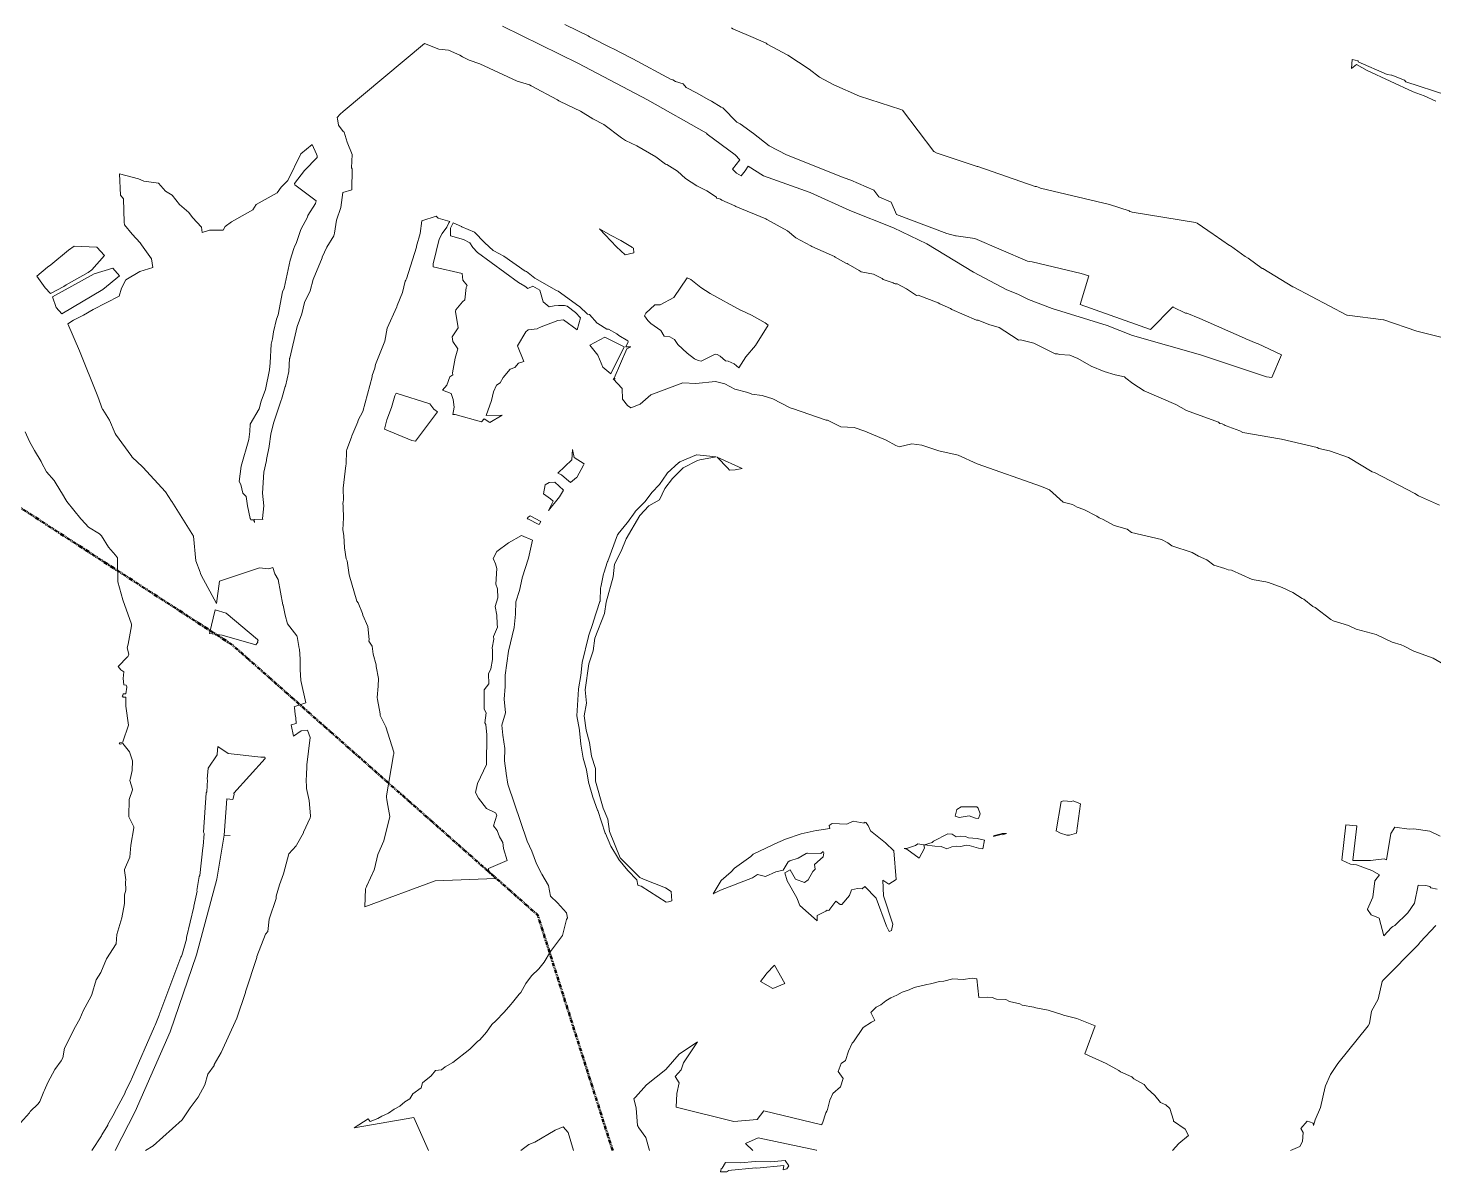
# Model space of a CAD drawing. Header units: metres. Extents: x 808189 to 809552, y 9158146 to 9159172.
# Drawn here: x 808417.1 to 808653.3, y 9158146.3 to 9158338.4 of the extents above; entities that cross this region are included whole.
import ezdxf

# ---------------------------------------------------------------- set-up
doc = ezdxf.new("R2010")
doc.units = ezdxf.units.M
doc.linetypes.add('ACAD_ISO08W100', pattern=[36, 24, -3, 6, -3])
doc.linetypes.add('PHANTOM2', pattern=[1.25, 0.625, -0.125, 0.125, -0.125, 0.125, -0.125])
doc.layers.add('AA L BOT', color=148, linetype='ACAD_ISO08W100')
doc.layers.add('C-TOPO-MAJR', color=9, linetype='Continuous')

msp = doc.modelspace()

# ---------------------------------------------------------------- linework, layer by layer
at = {"layer": 'AA L BOT', "color": 11, "linetype": 'PHANTOM2', "lineweight": 50, "flags": 128}
msp.add_lwpolyline([(808515.34, 9158149.88), (808502.74, 9158189.44), (808451.49, 9158234.75), (808244.49, 9158368.72), (808210.97, 9158473.14), (808364.74, 9158624.85), (808256.26, 9158970.16), (808266.12, 9159139.59), (808304.1, 9159172.13)], dxfattribs=at)
at = {"layer": 'C-TOPO-MAJR', "color": 9, "linetype": 'Continuous', "lineweight": 5}
for points, elevation in [([(808496.82, 9158338.7), (808509.62, 9158332.41), (808521.17, 9158326.36), (808531.12, 9158320.75), (808531.2, 9158320.57), (808535.94, 9158317.08), (808536.72, 9158316.28), (808535.45, 9158314.72), (808536.12, 9158314.04), (808536.94, 9158313.56), (808537.6, 9158314.41), (808538.1, 9158315.19), (808540.67, 9158313.6), (808548.51, 9158310.79), (808555.17, 9158307.77), (808562.5, 9158304.83), (808568.1, 9158302.13), (808575.97, 9158297.39), (808581.56, 9158294.45), (808583.44, 9158293.7), (808585.21, 9158292.79), (808589.21, 9158291.28), (808598.4, 9158288.43), (808602.68, 9158286.75), (808614.13, 9158283.54), (808625.19, 9158279.82), (808626.07, 9158279.7), (808627.7, 9158283.53), (808623.68, 9158285.41), (808623.45, 9158285.48), (808621.74, 9158286.21), (808621.5, 9158286.29), (808613.99, 9158289.61), (808611.79, 9158290.49), (808611.61, 9158290.53), (808609.54, 9158291.54), (808609.48, 9158291.55), (808605.71, 9158287.77), (808593.88, 9158291.98), (808593.88, 9158291.98), (808595.34, 9158296.77), (808594.06, 9158297.19), (808585.81, 9158299.14), (808585.06, 9158299.25), (808576.17, 9158303.07), (808573.04, 9158303.5), (808572.97, 9158303.52), (808571.47, 9158303.91), (808563.02, 9158307.1), (808562.15, 9158309.17), (808560.07, 9158310.06), (808559.24, 9158311.15), (808555.38, 9158312.85), (808554.25, 9158313.22), (808544.57, 9158317.09), (808541.64, 9158318.59), (808539.01, 9158320.67), (808536.78, 9158322.29), (808536.21, 9158322.6), (808533.85, 9158325.01), (808533.59, 9158325.13), (808531.94, 9158326.13), (808531.36, 9158326.38), (808529.53, 9158327.44), (808527.68, 9158328.42), (808527.18, 9158329), (808525.9, 9158329.43), (808525.45, 9158329.71), (808525.18, 9158329.77), (808518.73, 9158333.24), (808518.49, 9158333.32), (808515.36, 9158334.93), (808515.06, 9158335.06), (808511.42, 9158336.92), (808511.2, 9158337.08), (808509.5, 9158337.95), (808507.31, 9158338.99)], 2770), ([(808660.81, 9158284.94), (808650.45, 9158287.47), (808650.45, 9158287.48), (808644.93, 9158289.39), (808644.88, 9158289.42), (808638.74, 9158290.17), (808638.69, 9158290.19), (808629.78, 9158294.85), (808629.65, 9158294.91), (808624.61, 9158297.99), (808624.48, 9158298.04), (808622.14, 9158299.77), (808621.62, 9158300), (808619.16, 9158301.8), (808619.01, 9158301.87), (808616.38, 9158303.68), (808616.22, 9158303.75), (808613.56, 9158305.64), (808613.25, 9158305.75), (808602.61, 9158307.48), (808602.44, 9158307.55), (808602.26, 9158307.59), (808602.1, 9158307.68), (808598.82, 9158308.74), (808587.25, 9158311.52), (808587.09, 9158311.54), (808586.54, 9158311.78), (808586.35, 9158311.8), (808576.67, 9158315.13), (808576.58, 9158315.15), (808569.51, 9158317.49), (808569.45, 9158317.62), (808569.32, 9158317.67), (808564.06, 9158324.59), (808563.74, 9158324.73), (808556.83, 9158326.94), (808552.48, 9158328.85), (808550.09, 9158330.15), (808548.37, 9158331.47), (808544.78, 9158333.84), (808541.28, 9158335.71), (808541.14, 9158335.84), (808539.45, 9158336.6), (808539.35, 9158336.66), (808535.54, 9158338.28), (808535.33, 9158338.4)], 2760), ([(808654.27, 9158258.27), (808650.74, 9158259.84), (808650.14, 9158260.25), (808643.32, 9158263.77), (808642.93, 9158263.87), (808638.98, 9158266.29), (808635.78, 9158267.38), (808634, 9158267.81), (808633.7, 9158267.94), (808627.7, 9158269.38), (808627.36, 9158269.39), (808621.25, 9158270.5), (808620.72, 9158270.76), (808618.89, 9158271.43), (808618.6, 9158271.56), (808618.27, 9158271.67), (808618.07, 9158271.78), (808617.76, 9158271.9), (808617.37, 9158271.99), (808617.14, 9158272.19), (808611.74, 9158274.18), (808609.94, 9158275.15), (808604.63, 9158277.45), (808602.74, 9158278.7), (808601.59, 9158279.61), (808601.35, 9158279.84), (808599.76, 9158280.15), (808597.95, 9158280.73), (808595.72, 9158281.6), (808593.52, 9158282.89), (808592.14, 9158283.48), (808590.41, 9158283.55), (808590.06, 9158283.66), (808589.71, 9158283.7), (808586.13, 9158285.49), (808583.88, 9158286.03), (808583.55, 9158285.98), (808583.32, 9158286.16), (808580.3, 9158288.11), (808578.56, 9158288.61), (808576.77, 9158289.32), (808576.45, 9158289.33), (808572.34, 9158291.1), (808572.13, 9158291.3), (808570.33, 9158292.06), (808570.05, 9158292.22), (808566.66, 9158293.53), (808566.37, 9158293.48), (808564.7, 9158294.6), (808563.15, 9158295.46), (808562.78, 9158295.45), (808562.65, 9158295.52), (808562.48, 9158295.62), (808560.79, 9158296.19), (808560.61, 9158296.33), (808559.19, 9158297.06), (808557.08, 9158297.45), (808556.76, 9158297.67), (808554.88, 9158298.72), (808554.72, 9158298.84), (808554.54, 9158298.92), (808552.74, 9158299.91), (808552.62, 9158300), (808548.82, 9158301.68), (808548.64, 9158301.83), (808546.12, 9158303.16), (808544.69, 9158304.35), (808541.22, 9158306.23), (808541.06, 9158306.33), (808536.05, 9158308.4), (808535.86, 9158308.55), (808533.67, 9158309.51), (808533.43, 9158309.65), (808533.13, 9158309.75), (808532.81, 9158309.82), (808532.79, 9158310), (808531.15, 9158311.04), (808529.49, 9158311.91), (808527.59, 9158313.14), (808526.23, 9158314.34), (808524.44, 9158315.46), (808524.24, 9158315.56), (808522.61, 9158316.78), (808519.4, 9158318.6), (808517.47, 9158319.51), (808516.84, 9158319.93), (808513.87, 9158322.18), (808512.01, 9158323.17), (808509.91, 9158324.46), (808506.52, 9158326.03), (808506.28, 9158326.17), (808506.04, 9158326.35), (808501.63, 9158328.67), (808501.38, 9158328.83), (808499.29, 9158329.45), (808493.04, 9158332.37), (808491.24, 9158333.01), (808490.08, 9158333.56), (808489.65, 9158333.85), (808487.74, 9158334.67), (808486.1, 9158334.85), (808483.72, 9158335.81), (808470.04, 9158324.36), (808469.56, 9158323.93), (808469.07, 9158323.39), (808469.09, 9158323.13), (808469.28, 9158322.07), (808470.07, 9158321.01), (808470.2, 9158320.89), (808470.7, 9158319.25), (808471.56, 9158317.16), (808471.45, 9158314.92), (808471.58, 9158314.74), (808471.51, 9158311.23), (808469.98, 9158310.75), (808469.64, 9158308.26), (808468.94, 9158306.13), (808468.61, 9158303.96), (808468.47, 9158303.52), (808467.32, 9158301.6), (808466.53, 9158299.94), (808466.5, 9158299.8), (808465.02, 9158296.18), (808464.51, 9158294.25), (808463.57, 9158292.31), (808463.08, 9158290.39), (808462.31, 9158288.29), (808461.07, 9158282.95), (808461.05, 9158282.89), (808460.94, 9158280.73), (808460.34, 9158278.27), (808460.31, 9158278.2), (808459.7, 9158276), (808459.66, 9158275.92), (808458.42, 9158272.21), (808457.92, 9158270.24), (808457.9, 9158270.18), (808457.6, 9158268.17), (808457.6, 9158268.1), (808457.19, 9158265.94), (808457.17, 9158265.82), (808457.17, 9158265.76), (808456.71, 9158263.83), (808456.47, 9158260.31), (808456.73, 9158258.14), (808456.51, 9158256.03), (808456.51, 9158256.03), (808456.51, 9158256.02), (808456.53, 9158255.88), (808456.49, 9158255.9), (808455.09, 9158255.88), (808455.13, 9158255.36), (808454.99, 9158255.83), (808454.51, 9158255.82), (808454.46, 9158255.98), (808454.45, 9158256.05), (808453.99, 9158258.13), (808453.76, 9158259.73), (808453.21, 9158260.28), (808452.88, 9158261.75), (808452.57, 9158262.22), (808452.89, 9158264.8), (808454.2, 9158269.29), (808454.39, 9158270.62), (808454.43, 9158271.89), (808455.96, 9158274.44), (808456.27, 9158275.72), (808456.99, 9158277.71), (808457.66, 9158281), (808457.78, 9158282.15), (808457.98, 9158285.3), (808458.18, 9158286.22), (808458.34, 9158287.35), (808458.86, 9158289.48), (808459.11, 9158290.22), (808459.87, 9158294.12), (808460.12, 9158294.73), (808461.14, 9158299.41), (808461.74, 9158301.37), (808461.91, 9158301.81), (808462.13, 9158302.21), (808462.95, 9158304.56), (808464.05, 9158306.62), (808464.09, 9158306.92), (808465.4, 9158308.91), (808465.47, 9158309.17), (808465.5, 9158309.4), (808461.92, 9158312.06), (808461.88, 9158312.28), (808463.57, 9158314.49), (808465.67, 9158316.66), (808465.69, 9158316.81), (808465.69, 9158316.96), (808465.59, 9158317.23), (808464.85, 9158318.82), (808462.96, 9158317.28), (808460.73, 9158312.8), (808459.63, 9158311.65), (808458.94, 9158310.74), (808455.44, 9158308.77), (808454.86, 9158307.87), (808451.27, 9158305.86), (808450.23, 9158305.06), (808449.88, 9158304.46), (808447.6, 9158304.46), (808446.38, 9158304.08), (808446.25, 9158304.93), (808444.71, 9158306.59), (808444.14, 9158307.4), (808442.54, 9158308.77), (808441.33, 9158310.33), (808440.18, 9158311.01), (808439, 9158312.37), (808436.56, 9158312.68), (808435.64, 9158313.07), (808432.45, 9158313.93), (808432.62, 9158310.35), (808433.16, 9158309.69), (808433.23, 9158305.82), (808433.32, 9158305.36), (808434.58, 9158303.77), (808435.95, 9158302.35), (808436.15, 9158301.96), (808437.84, 9158299.65), (808438.09, 9158298.18), (808435.86, 9158297.51), (808433.53, 9158296.1), (808432.83, 9158294.71), (808432.4, 9158293.38), (808428.05, 9158291.14), (808426.4, 9158290.15), (808424.75, 9158289.32), (808423.76, 9158288.72), (808425.73, 9158284.18), (808425.73, 9158284.18), (808425.73, 9158284.18), (808428.82, 9158276.5), (808429.61, 9158274.36), (808429.64, 9158274.31), (808430.8, 9158272.56), (808431.75, 9158270.3), (808431.77, 9158270.25), (808431.81, 9158270.21), (808434.52, 9158266.42), (808434.55, 9158266.37), (808434.63, 9158266.28), (808436.3, 9158264.74), (808436.34, 9158264.69), (808436.41, 9158264.65), (808440.2, 9158260.5), (808441.19, 9158258.95), (808441.25, 9158258.88), (808444.92, 9158253.08), (808445.3, 9158248.9), (808446.01, 9158247.02), (808446.07, 9158246.81), (808446.17, 9158246.53), (808448.74, 9158241.77), (808449.29, 9158245.53), (808455.97, 9158247.74), (808457.58, 9158247.59), (808458.04, 9158247.72), (808458.25, 9158247.81), (808458.58, 9158246.72), (808459.11, 9158245.77), (808459.94, 9158241.56), (808459.97, 9158241.46), (808460.33, 9158239.82), (808460.7, 9158238.33), (808462.25, 9158236.3), (808462.3, 9158236.19), (808462.68, 9158234.18), (808462.72, 9158234.09), (808462.85, 9158232.4), (808462.81, 9158230.75), (808462.82, 9158230.74), (808462.82, 9158230.72), (808462.83, 9158230.69), (808462.96, 9158228.85), (808463.75, 9158225.05), (808461.95, 9158224.44), (808461.84, 9158224.39), (808461.87, 9158224.3), (808461.97, 9158223.09), (808462.1, 9158222.56), (808462.16, 9158221.59), (808461.3, 9158221.39), (808461.69, 9158219.46), (808463.02, 9158220.37), (808464.05, 9158220.47), (808464.49, 9158219.28), (808463.97, 9158214.69), (808463.88, 9158212.72), (808463.82, 9158212.38), (808463.87, 9158210.69), (808464.36, 9158208.65), (808464.54, 9158206.12), (808464.57, 9158205.99), (808464.51, 9158205.76), (808463.39, 9158203.37), (808463.36, 9158203.24), (808462.23, 9158201.19), (808462.17, 9158201.06), (808460.9, 9158199.72), (808460.04, 9158196.36), (808459.34, 9158194.53), (808458.8, 9158192.63), (808458.78, 9158192.22), (808457.61, 9158188.76), (808457.4, 9158186.69), (808457.01, 9158186.22), (808455.55, 9158182.46), (808455.52, 9158182.29), (808453.65, 9158176.55), (808453.64, 9158176.42), (808452.18, 9158172.12), (808449.56, 9158166.33), (808448.39, 9158164.36), (808448.37, 9158164.15), (808447.33, 9158162.73), (808446.79, 9158160.94), (808445.66, 9158158.87), (808444.37, 9158157.07), (808444.34, 9158157.05), (808442.99, 9158155.07), (808438.11, 9158150.68), (808436.81, 9158149.88)], 2770), ([(808662.41, 9158324.86), (808648.61, 9158329.38), (808648.41, 9158329.63), (808646.25, 9158330.49), (808646.19, 9158330.5), (808645.46, 9158330.57), (808640.59, 9158332.69), (808640.58, 9158332.86), (808639.59, 9158333.12), (808639.48, 9158331.58), (808640.33, 9158332.29), (808642.11, 9158331.26), (808649.82, 9158327.66), (808651.69, 9158327.01), (808653.64, 9158326.13)], 2760), ([(808654.56, 9158231.81), (808653.19, 9158232.56), (808649.98, 9158233.75), (808648.33, 9158234.61), (808647.83, 9158234.82), (808646.31, 9158235.28), (808643.6, 9158236.56), (808640.24, 9158237.43), (808638.98, 9158238.04), (808636.43, 9158238.87), (808636.01, 9158239.08), (808633.35, 9158241.07), (808632.96, 9158241.23), (808631.5, 9158242.47), (808631.19, 9158242.59), (808629.6, 9158243.59), (808627.86, 9158244.47), (808625.54, 9158245.3), (808625.08, 9158245.42), (808622.77, 9158245.8), (808619.32, 9158247.34), (808618.77, 9158247.43), (808618.19, 9158247.66), (808616.36, 9158248.18), (808615.19, 9158249.09), (808613.75, 9158249.71), (808612.71, 9158250.31), (808609.31, 9158251.45), (808608.63, 9158251.96), (808607.57, 9158252.49), (808602.52, 9158253.7), (808601.8, 9158254.24), (808599.61, 9158254.85), (808597.62, 9158255.93), (808597.09, 9158256.13), (808596.67, 9158256.43), (808594.51, 9158257.56), (808593.38, 9158257.92), (808592.61, 9158258.39), (808591.03, 9158258.76), (808588.71, 9158260.82), (808587.41, 9158261.42), (808576.57, 9158265.22), (808573.41, 9158266.69), (808570.14, 9158267.37), (808567.3, 9158268.32), (808565.6, 9158268.58), (808563.45, 9158268.08), (808562.91, 9158268.28), (808561.3, 9158269.16), (808557.7, 9158270.72), (808555.89, 9158271.34), (808553.67, 9158271.45), (808553.25, 9158271.62), (808551.45, 9158272.54), (808551.23, 9158272.57), (808545.56, 9158274.52), (808545.34, 9158274.55), (808545.15, 9158274.61), (808542.24, 9158276.11), (808540.46, 9158276.66), (808538.74, 9158276.93), (808538.03, 9158277.19), (808535.84, 9158277.75), (808534.17, 9158278.67), (808532.62, 9158279.02), (808529.29, 9158278.72), (808527.13, 9158278.84), (808521.73, 9158276.77), (808519.96, 9158275.22), (808518.39, 9158274.59), (808517.83, 9158275.03), (808516.98, 9158276.06), (808516.93, 9158277.84), (808515.43, 9158279.47), (808515.76, 9158279.5), (808515.58, 9158279.6), (808517.71, 9158284.53), (808518.4, 9158284.84), (808517.53, 9158284.85), (808517.94, 9158285.67), (808517.86, 9158285.84), (808516.36, 9158286.75), (808516.01, 9158287.06), (808514.66, 9158287.82), (808514.33, 9158287.83), (808512.85, 9158288.76), (808512.71, 9158288.82), (808511.42, 9158290.27), (808511.12, 9158290.37), (808509.78, 9158291.62), (808509.66, 9158291.68), (808506.15, 9158294.2), (808505.91, 9158294.32), (808502.27, 9158296.39), (808500.83, 9158297.52), (808500.61, 9158297.58), (808497.03, 9158300.07), (808495.35, 9158300.97), (808495.27, 9158301.03), (808493.83, 9158302.35), (808493.73, 9158302.43), (808492.19, 9158304.04), (808492.13, 9158304.09), (808490, 9158305), (808489.95, 9158305.04), (808488.52, 9158305.66), (808488.08, 9158304.77), (808488.06, 9158303.51), (808490.28, 9158302.88), (808491.36, 9158302.35), (808491.86, 9158301.53), (808492.64, 9158300.69), (808499.52, 9158295.65), (808500.56, 9158295.06), (808501.07, 9158294.66), (808501.93, 9158295.03), (808503.07, 9158294.39), (808503.67, 9158292.43), (808504.65, 9158291.55), (808505.52, 9158291.76), (808506.25, 9158291.8), (808507.25, 9158291.78), (808507.69, 9158291.68), (808509.09, 9158290.65), (808509.94, 9158289.72), (808509.36, 9158287.73), (808507.1, 9158289.4), (808506.14, 9158289.27), (808503.06, 9158288.13), (808502.64, 9158287.89), (808501.16, 9158287.72), (808500.74, 9158287.36), (808499.36, 9158285.04), (808500.4, 9158282.39), (808499.52, 9158282.13), (808498.92, 9158281.41), (808498.12, 9158281.11), (808496.93, 9158279.69), (808496.44, 9158278.79), (808495.8, 9158278.44), (808495.32, 9158277.29), (808494.96, 9158275.82), (808494.06, 9158273.33), (808496.77, 9158273.38), (808494.69, 9158272.15), (808493.75, 9158272.78), (808493.31, 9158272.25), (808488.88, 9158273.5), (808488.48, 9158273.48), (808488.7, 9158274.71), (808488.52, 9158276), (808488.18, 9158277.02), (808486.76, 9158277.56), (808487.46, 9158278.44), (808488, 9158279.84), (808488.5, 9158280.16), (808488.43, 9158280.5), (808488.85, 9158282.93), (808489.32, 9158284.52), (808488.49, 9158285.74), (808488.35, 9158286.54), (808489.37, 9158288.06), (808488.94, 9158290.81), (808488.97, 9158291.06), (808490.09, 9158292.43), (808490.47, 9158292.77), (808490.72, 9158294.84), (808490.86, 9158295.16), (808490.15, 9158296.05), (808490.05, 9158297.18), (808485.16, 9158298.29), (808485.2, 9158298.79), (808486.16, 9158302.94), (808486.66, 9158303.87), (808487.47, 9158304.97), (808487.82, 9158305.66), (808487.99, 9158305.88), (808486.01, 9158306.46), (808485.66, 9158306.79), (808483.27, 9158306.03), (808483, 9158303.89), (808482.39, 9158301.79), (808482.36, 9158301.58), (808480.7, 9158296.29), (808480.57, 9158296.07), (808480.48, 9158295.88), (808480, 9158294.01), (808479.13, 9158291.78), (808479.07, 9158291.56), (808477.46, 9158288.01), (808477.03, 9158285.83), (808475.5, 9158281.91), (808475.36, 9158281.3), (808474.94, 9158280.07), (808474.92, 9158279.83), (808473.36, 9158274.02), (808472.57, 9158272.53), (808472.5, 9158272.29), (808471.66, 9158270.31), (808471.52, 9158269.91), (808471.46, 9158269.69), (808470.67, 9158267.62), (808470.63, 9158267.37), (808470.54, 9158265.17), (808470.5, 9158264.94), (808470.03, 9158261.1), (808470.1, 9158259.11), (808470.05, 9158258.89), (808470.02, 9158258.49), (808470.05, 9158258.24), (808470.03, 9158258), (808470.1, 9158256.13), (808470.02, 9158254.13), (808470.15, 9158253.2), (808470.27, 9158251.12), (808470.56, 9158249.25), (808470.75, 9158248.91), (808471.04, 9158246.59), (808472.36, 9158242.15), (808472.57, 9158241.88), (808473.29, 9158240.07), (808473.34, 9158239.8), (808474.21, 9158237.89), (808474.4, 9158235.69), (808474.39, 9158235.44), (808474.91, 9158234.59), (808475.09, 9158233.27), (808475.6, 9158231.47), (808475.62, 9158231.19), (808475.97, 9158229.19), (808475.95, 9158227.9), (808475.79, 9158225.95), (808475.8, 9158225.61), (808476.27, 9158223.24), (808476.25, 9158222.95), (808477.24, 9158221.02), (808478.58, 9158216.81), (808478.54, 9158216.47), (808478.53, 9158216.33), (808477.32, 9158209.45), (808477.33, 9158209.18), (808477.41, 9158208.86), (808477.43, 9158208.46), (808477.92, 9158206), (808476.88, 9158201.92), (808475.89, 9158199.63), (808475.33, 9158197.19), (808475.27, 9158197.06), (808474.03, 9158194.37), (808473.96, 9158194.28), (808473.9, 9158194.08), (808473.86, 9158193.97), (808473.83, 9158193.86), (808473.67, 9158190.84), (808485.51, 9158195.16), (808495.62, 9158195.58), (808494.52, 9158196.77), (808494.47, 9158197.28), (808497.59, 9158198.61), (808496.97, 9158200.64), (808496.89, 9158201.6), (808496.33, 9158202.58), (808495.93, 9158203.62), (808495.33, 9158204.41), (808495.88, 9158206.19), (808495.63, 9158206.63), (808494.16, 9158207.35), (808492.81, 9158209.04), (808492.26, 9158210.01), (808492.62, 9158211.52), (808494.11, 9158214.73), (808494.21, 9158219.71), (808494.04, 9158221.41), (808493.83, 9158221.73), (808494.06, 9158223.4), (808493.76, 9158223.99), (808493.73, 9158227.25), (808494.51, 9158228.29), (808494.46, 9158229.92), (808494.87, 9158230.79), (808495.14, 9158232.37), (808495.16, 9158233.92), (808495.06, 9158234.31), (808495.37, 9158235.74), (808495.32, 9158236.22), (808495.98, 9158237.81), (808495.91, 9158238.28), (808495.85, 9158239.82), (808495.58, 9158241.28), (808496.03, 9158242.72), (808495.96, 9158244.2), (808495.71, 9158245), (808495.88, 9158247.65), (808495.63, 9158248.44), (808495.26, 9158249.33), (808495.85, 9158250.49), (808497.82, 9158251.92), (808500.04, 9158253.2), (808501.89, 9158252.41), (808501.2, 9158249.39), (808500.12, 9158246.09), (808500.12, 9158246.01), (808499.66, 9158243.93), (808499.08, 9158242.05), (808499.02, 9158240.04), (808499, 9158239.97), (808498.81, 9158237.73), (808497.82, 9158233.74), (808497.28, 9158229.75), (808497.28, 9158227.81), (808497.1, 9158225.71), (808497.11, 9158225.67), (808497.32, 9158223.4), (808496.72, 9158221.35), (808496.87, 9158219.64), (808497.22, 9158217.38), (808497.17, 9158215.31), (808497.42, 9158213.29), (808497.44, 9158213.23), (808497.72, 9158211.42), (808500.97, 9158201.86), (808501.77, 9158200.15), (808502.51, 9158198.06), (808503.38, 9158196.42), (808503.43, 9158196.3), (808504.56, 9158194.39), (808504.9, 9158192.59), (808506.05, 9158191.51), (808507.57, 9158189.8), (808507.73, 9158188.95), (808507.57, 9158188.7), (808506.88, 9158186.03), (808506.72, 9158185.78), (808504.87, 9158183.31), (808503.81, 9158181.51), (808502.94, 9158180.42), (808501.69, 9158179.21), (808500.77, 9158177.93), (808499.92, 9158176.43), (808499.64, 9158176.15), (808498.51, 9158174.73), (808498.21, 9158174.43), (808497.13, 9158173.12), (808495.73, 9158171.65), (808495.04, 9158171.04), (808494.13, 9158169.78), (808493, 9158168.5), (808492.62, 9158168.19), (808491.32, 9158166.9), (808488.46, 9158164.7), (808487.18, 9158163.93), (808486.55, 9158163.42), (808485.58, 9158163.34), (808484.81, 9158162.46), (808483.39, 9158161.25), (808483.18, 9158160.42), (808481.78, 9158159.42), (808481.28, 9158158.57), (808480.41, 9158158.07), (808479.58, 9158157.33), (808478.61, 9158156.82), (808477.69, 9158156.18), (808476.57, 9158155.68), (808475.86, 9158155.27), (808474.56, 9158154.76), (808474.27, 9158155.22), (808471.88, 9158153.68), (808481.91, 9158155.45), (808484.41, 9158149.88)], 2780), ([(808416.63, 9158270.59), (808417.35, 9158268.97), (808418.17, 9158267.44), (808419.29, 9158265.59), (808419.35, 9158265.43), (808420.19, 9158263.89), (808421.48, 9158262.41), (808422.6, 9158260.57), (808422.71, 9158260.42), (808423.64, 9158258.9), (808425.96, 9158255.96), (808426.09, 9158255.84), (808427.27, 9158254.58), (808429.12, 9158253.47), (808429.44, 9158253.12), (808430.63, 9158251.19), (808431.81, 9158249.89), (808432.11, 9158249.42), (808432.18, 9158245.44), (808432.18, 9158245.42), (808432.19, 9158245.4), (808433.04, 9158242.36), (808434.51, 9158238.28), (808434.51, 9158238.27), (808434.51, 9158238.26), (808434.51, 9158238), (808433.92, 9158234.92), (808433.75, 9158234.34), (808434.05, 9158233.26), (808433.85, 9158232.8), (808433.84, 9158232.79), (808432.22, 9158231.19), (808432.69, 9158230.64), (808433.21, 9158230.3), (808433.1, 9158229.16), (808433.2, 9158228.12), (808433.6, 9158228.06), (808433.69, 9158227.75), (808433.69, 9158227.73), (808433.56, 9158226.56), (808433.17, 9158226.59), (808433.06, 9158226.61), (808433.01, 9158226.32), (808432.92, 9158226.23), (808433, 9158226.16), (808433.02, 9158226.04), (808433.46, 9158226.01), (808433.52, 9158226), (808433.51, 9158224.51), (808433.98, 9158221.32), (808433.01, 9158218.53), (808433, 9158218.46), (808432.54, 9158218.37), (808432.5, 9158218.37), (808432.42, 9158218.18), (808432.56, 9158218.12), (808433.05, 9158218.22), (808434.15, 9158216.85), (808434.68, 9158215.32), (808434.59, 9158213.7), (808434.28, 9158212.18), (808434.22, 9158212.1), (808434.22, 9158212.03), (808434.68, 9158210.58), (808434.68, 9158210.48), (808434.09, 9158208.85), (808434.04, 9158206.05), (808434.03, 9158205.92), (808434.87, 9158204.25), (808434.85, 9158204.06), (808434.36, 9158201.18), (808434.23, 9158199.18), (808433.33, 9158197.1), (808433.3, 9158196.93), (808433.56, 9158195.34), (808433.49, 9158195.03), (808433.52, 9158193.61), (808433.33, 9158192.82), (808433.33, 9158191.39), (808432.85, 9158188.99), (808432.04, 9158186.18), (808431.88, 9158184.63), (808430.26, 9158182.11), (808429.32, 9158179.79), (808428.56, 9158178.57), (808427.83, 9158176.08), (808427.73, 9158175.81), (808426.38, 9158173.35), (808425.79, 9158172), (808425.06, 9158170.75), (808423.25, 9158167.1), (808422.95, 9158165.44), (808422.68, 9158164.94), (808421.62, 9158163.53), (808420.4, 9158161.34), (808419.89, 9158160.06), (808419.75, 9158159.83), (808419.09, 9158158.14), (808418.81, 9158157.71), (808417.48, 9158156.43), (808417.33, 9158156.22), (808415.86, 9158154.56)], 2760), ([(808427.84, 9158149.88), (808429.44, 9158152.35), (808429.51, 9158152.51), (808430.48, 9158154.15), (808430.53, 9158154.27), (808431.55, 9158156.12), (808431.65, 9158156.26), (808433.41, 9158159.56), (808433.43, 9158159.71), (808434.41, 9158161.77), (808434.47, 9158161.88), (808438.35, 9158170.71), (808438.46, 9158170.92), (808439.14, 9158172.65), (808439.2, 9158172.87), (808439.27, 9158172.98), (808442.78, 9158182.34), (808442.91, 9158182.54), (808442.92, 9158182.66), (808443.72, 9158185.37), (808443.75, 9158185.55), (808443.75, 9158185.66), (808444.97, 9158190.8), (808444.97, 9158190.91), (808445.51, 9158193.43), (808445.49, 9158193.57), (808445.88, 9158195.9), (808445.96, 9158196.09), (808446.47, 9158200.74), (808446.52, 9158201.03), (808446.67, 9158203.16), (808446.58, 9158203.34), (808447.05, 9158209.97), (808447.12, 9158210.15), (808447.26, 9158212.12), (808447.21, 9158212.28), (808447.39, 9158214.13), (808448.87, 9158216.33), (808448.87, 9158216.33), (808448.87, 9158216.33), (808448.87, 9158216.33), (808448.87, 9158216.34), (808448.89, 9158216.46), (808449, 9158217.74), (808450.75, 9158216.55), (808456.24, 9158215.98), (808456.88, 9158215.98), (808456.94, 9158215.83), (808456.95, 9158215.79), (808456.94, 9158215.75), (808451.7, 9158209.9), (808451.72, 9158209.89), (808451.7, 9158209.87), (808451.71, 9158209.69), (808451.53, 9158208.85), (808450.53, 9158208.93), (808450.08, 9158202.88)], 2770), ([(808654.39, 9158202.66), (808652.67, 9158203.51), (808649.95, 9158203.94), (808649.15, 9158203.88), (808646.74, 9158204.2), (808646.09, 9158203.14), (808645.38, 9158198.69), (808644.98, 9158198.86), (808642.66, 9158198.59), (808639.78, 9158198.62), (808639.71, 9158198.65), (808640.37, 9158204.39), (808640.37, 9158204.39), (808640.3, 9158204.43), (808638.51, 9158204.6), (808637.86, 9158198.63), (808639.31, 9158197.99), (808640.35, 9158197.85), (808642.92, 9158196.92), (808644.18, 9158196.17), (808643.4, 9158195.19), (808643.08, 9158192.45), (808642.15, 9158190.41), (808642.18, 9158190.39), (808642.78, 9158189.46), (808644.02, 9158188.99), (808644.12, 9158188.89), (808644.9, 9158185.96), (808646.21, 9158187.34), (808646.44, 9158187.5), (808646.75, 9158187.66), (808648.96, 9158189.79), (808650.07, 9158191.43), (808650.69, 9158194.48), (808651.95, 9158194.38), (808652.67, 9158194.21), (808652.84, 9158194.01), (808653.89, 9158193.79)], 2790), ([(808431.73, 9158149.88), (808435.08, 9158156.44), (808440.99, 9158169.83), (808445.41, 9158182.76), (808448.84, 9158195.48), (808450.08, 9158202.88), (808451.07, 9158202.8)], 2770), ([(808653.66, 9158187.69), (808651.01, 9158184.87), (808650.86, 9158184.68), (808650.73, 9158184.48), (808644.8, 9158178.52), (808644.65, 9158178.28), (808643.99, 9158175.3), (808642.84, 9158173.3), (808642.52, 9158171.22), (808642.29, 9158170.86), (808637.19, 9158164.53), (808635.98, 9158162.68), (808635.09, 9158160.76), (808635.05, 9158160.62), (808634.3, 9158157.12), (808633.39, 9158155.07), (808633.09, 9158154.11), (808633.02, 9158154.49), (808632.42, 9158154.71), (808632.06, 9158154.8), (808630.97, 9158153.6), (808631.35, 9158152.93), (808631.27, 9158151.41), (808630.8, 9158150.58), (808629.22, 9158149.88)], 2790), ([(808609.38, 9158149.88), (808610.48, 9158151.07), (808612.09, 9158152.44), (808611.52, 9158153.5), (808609.57, 9158154.85), (808609.55, 9158154.97), (808608.93, 9158156.97), (808608.31, 9158157.56), (808607.4, 9158157.94), (808606.44, 9158159.14), (808605.16, 9158160.33), (808604.65, 9158160.99), (808602.93, 9158161.95), (808602.59, 9158162.28), (808600.69, 9158163.09), (808600.36, 9158163.34), (808598.27, 9158164.49), (808594.67, 9158166.16), (808596.41, 9158170.85), (808593.32, 9158172.04), (808591.1, 9158172.64), (808590.96, 9158172.71), (808588.52, 9158173.49), (808586.44, 9158173.84), (808586.13, 9158173.95), (808584.15, 9158174.33), (808583.74, 9158174.53), (808582.03, 9158174.95), (808581.39, 9158175.28), (808579.84, 9158175.31), (808579.11, 9158175.59), (808578.36, 9158175.66), (808576.85, 9158175.59), (808576.55, 9158178.71), (808575.74, 9158178.83), (808574.24, 9158178.63), (808573.34, 9158178.7), (808572.5, 9158178.71), (808570.98, 9158178.36), (808570.24, 9158178.29), (808568.76, 9158177.88), (808568.11, 9158177.77), (808566.01, 9158177.29), (808565.15, 9158176.88), (808563.99, 9158176.47), (808563.11, 9158175.99), (808562.09, 9158175.55), (808561.21, 9158175.05), (808560.37, 9158174.34), (808559.59, 9158173.98), (808558.71, 9158173.09), (808559.4, 9158171.72), (808558.85, 9158171.44), (808557.41, 9158170.54), (808555.81, 9158168.16), (808555.56, 9158167.9), (808554.99, 9158166.57), (808554.45, 9158165), (808553.75, 9158164.51), (808553.25, 9158163.18), (808554.05, 9158162), (808553.61, 9158160.57), (808552.31, 9158159.48), (808551.84, 9158158.33), (808551.41, 9158156.78), (808551.3, 9158156.48), (808551.14, 9158156.2), (808550.57, 9158154.51), (808550.55, 9158154.5), (808550.48, 9158154.19), (808540.76, 9158156.56), (808539.6, 9158155.08), (808535.7, 9158154.75), (808526, 9158157.19), (808526.11, 9158159.48), (808526.53, 9158161.27), (808525.83, 9158162.32), (808526.85, 9158163.43), (808527.26, 9158164.65), (808529.59, 9158168.15), (808526.5, 9158166.09), (808524.28, 9158163.48), (808521.03, 9158160.95), (808519.19, 9158158.86), (808518.99, 9158158.68), (808518.9, 9158158.61), (808519.29, 9158157.02), (808519.49, 9158154.12), (808519.64, 9158153.94), (808519.69, 9158153.79), (808519.75, 9158153.68), (808520.92, 9158152.11), (808521.52, 9158149.88)], 2790), ([(808499.89, 9158149.88), (808501.25, 9158150.92), (808502.24, 9158151.3), (808505.65, 9158153.33), (808507.02, 9158153.88), (808507.84, 9158152.92), (808508.73, 9158149.88)], 2780), ([(808549.6, 9158149.88), (808549.6, 9158149.98), (808539.8, 9158152.02), (808537.66, 9158151.08), (808538.9, 9158149.88)], 2790)]:
    msp.add_lwpolyline(points, dxfattribs=dict(at, elevation=elevation))
for points, elevation in [([(808517.46, 9158300.31), (808518.9, 9158300.65), (808518.83, 9158301.44), (808518.72, 9158301.5), (808518.62, 9158301.56), (808518.5, 9158301.64), (808518.41, 9158301.71), (808516.71, 9158302.74), (808514.99, 9158303.59), (808514.95, 9158303.62), (808513.13, 9158304.69), (808515.98, 9158301.66), (808517.46, 9158300.31)], 2780), ([(808428.64, 9158301.59), (808424.83, 9158301.77), (808423.88, 9158301.11), (808420.93, 9158298.64), (808420.36, 9158298.24), (808418.59, 9158296.75), (808419.99, 9158294.79), (808420.89, 9158293.79), (808423.12, 9158295.01), (808423.49, 9158295.29), (808427.22, 9158297.32), (808427.83, 9158297.78), (808429.96, 9158300.18), (808428.64, 9158301.59)], 2770), ([(808428.21, 9158297.09), (808421.19, 9158293.23), (808421.82, 9158291.46), (808422.77, 9158290.38), (808429.66, 9158294.48), (808432.47, 9158296.79), (808431.33, 9158298.09), (808428.21, 9158297.09)], 2770), ([(808537.72, 9158283.17), (808539.31, 9158285.1), (808541.44, 9158288.48), (808540.95, 9158288.89), (808538.66, 9158290.16), (808536.86, 9158290.99), (808536.84, 9158291), (808531.74, 9158293.79), (808530.15, 9158294.82), (808530.15, 9158294.82), (808530.13, 9158294.83), (808528.46, 9158296.14), (808527.84, 9158296.45), (808525.61, 9158293.12), (808523.31, 9158291.92), (808522.41, 9158291.92), (808520.91, 9158290.52), (808520.68, 9158290.04), (808521.24, 9158289.28), (808521.77, 9158288.8), (808523.43, 9158287.62), (808523.99, 9158286.66), (808524.92, 9158286.54), (808525.74, 9158286.07), (808526.26, 9158285.24), (808527.84, 9158283.78), (808529.06, 9158282.82), (808529.7, 9158282.58), (808530.18, 9158282.46), (808532.55, 9158283.62), (808532.88, 9158283.55), (808533.39, 9158283.28), (808534.27, 9158282.49), (808534.72, 9158282.45), (808535.73, 9158281.98), (808536.51, 9158281.35), (808537.72, 9158283.17)], 2780), ([(808515.04, 9158280.35), (808517.25, 9158284.84), (808514.03, 9158286.5), (808511.5, 9158285.15), (808512.82, 9158283.47), (808513.67, 9158281.46), (808515.04, 9158280.35)], 2780), ([(808484.64, 9158275.31), (808478.95, 9158277.09), (808478.76, 9158276.64), (808478.75, 9158276.61), (808478.18, 9158274.66), (808477.4, 9158272.58), (808476.99, 9158271.02), (808481.61, 9158269.11), (808482.21, 9158268.99), (808485.89, 9158273.94), (808485.27, 9158274.38), (808484.64, 9158275.31)], 2780), ([(808510.46, 9158264.98), (808510.46, 9158264.99), (808510.57, 9158265.22), (808508.87, 9158266.29), (808508.58, 9158267.6), (808508.49, 9158265.87), (808506.13, 9158263.63), (808506.72, 9158263.39), (808507.58, 9158262.61), (808508.24, 9158262.1), (808509.27, 9158262.9), (808509.3, 9158262.94), (808510.46, 9158264.98)], 2780), ([(808520.15, 9158194.3), (808524.34, 9158191.63), (808524.73, 9158191.68), (808525.26, 9158191.8), (808525.17, 9158193.4), (808524.2, 9158194), (808520.51, 9158195.46), (808519.9, 9158195.76), (808516.59, 9158199.02), (808514.82, 9158203.45), (808514.53, 9158205.53), (808513.74, 9158207.38), (808512.44, 9158211.92), (808512.45, 9158214.06), (808511.79, 9158216.11), (808511.45, 9158218.39), (808510.89, 9158220.49), (808510.52, 9158222.87), (808510.96, 9158225.02), (808510.71, 9158227.26), (808511.31, 9158231.64), (808512.04, 9158233.8), (808512.35, 9158235.96), (808513.98, 9158240.05), (808514.22, 9158241.97), (808515.41, 9158246.21), (808515.66, 9158248.36), (808516.77, 9158250.55), (808517.63, 9158252.59), (808519.91, 9158256.55), (808521.4, 9158258.16), (808523.23, 9158259.16), (808524.11, 9158261.07), (808525.41, 9158262.77), (808527.19, 9158264.54), (808529.61, 9158265.78), (808530, 9158265.91), (808532.74, 9158266.37), (808529.47, 9158266.7), (808529.43, 9158266.7), (808526.62, 9158265.52), (808526.57, 9158265.47), (808526.5, 9158265.45), (808526.46, 9158265.42), (808524.51, 9158263.63), (808524.47, 9158263.59), (808524.45, 9158263.51), (808523.21, 9158261.76), (808521.93, 9158260.39), (808520.78, 9158258.86), (808520.74, 9158258.84), (808520.71, 9158258.81), (808520.69, 9158258.77), (808519.13, 9158257.2), (808519.1, 9158257.15), (808517.83, 9158255.37), (808517.78, 9158255.32), (808516.28, 9158253.48), (808516.24, 9158253.41), (808516.15, 9158253.3), (808514.52, 9158248.87), (808514.49, 9158248.82), (808513.83, 9158246.83), (808513.8, 9158246.76), (808513.35, 9158244.48), (808513.31, 9158244.36), (808513.21, 9158242.16), (808513.2, 9158242.11), (808512.06, 9158238.62), (808512.05, 9158238.55), (808511.28, 9158236.27), (808511.27, 9158236.21), (808510.23, 9158231.83), (808510.01, 9158229.68), (808509.61, 9158227.4), (808509.61, 9158227.35), (808509.34, 9158222.92), (808509.77, 9158220.51), (808509.77, 9158220.45), (808509.76, 9158220.4), (808509.76, 9158220.35), (808509.98, 9158218.2), (808509.98, 9158218.13), (808510.39, 9158215.81), (808510.92, 9158213.83), (808511.27, 9158211.76), (808511.99, 9158209.21), (808512.81, 9158207.03), (808512.83, 9158206.99), (808514.1, 9158203.18), (808514.12, 9158203.14), (808515.05, 9158201.02), (808516.32, 9158198.86), (808516.33, 9158198.85), (808516.34, 9158198.84), (808517.86, 9158196.94), (808519.39, 9158195.35), (808519.57, 9158194.44), (808519.71, 9158194.39), (808519.89, 9158194.34), (808520.15, 9158194.3)], 2790), ([(808535.93, 9158264.21), (808537.11, 9158264.42), (808532.92, 9158266.31), (808534.69, 9158264.49), (808534.97, 9158264.17), (808535.93, 9158264.21)], 2790), ([(808504.53, 9158257.36), (808506.4, 9158259.65), (808507.07, 9158260.79), (808505.59, 9158262.14), (808504.66, 9158262.06), (808503.98, 9158261.68), (808503.69, 9158260.15), (808504.9, 9158259.34), (808505.31, 9158258.95), (808504.53, 9158257.36)], 2780), ([(808502.79, 9158255.09), (808502.96, 9158255.01), (808503.04, 9158255.16), (808503.04, 9158255.16), (808503.26, 9158255.51), (808501.48, 9158256.46), (808501.15, 9158256.23), (808500.95, 9158255.96), (808501.17, 9158255.93), (808502.79, 9158255.09)], 2780), ([(808449.71, 9158236.46), (808455.36, 9158234.83), (808455.7, 9158235.26), (808455.68, 9158235.4), (808455.78, 9158235.56), (808455.69, 9158235.63), (808455.65, 9158235.73), (808450.39, 9158240.15), (808448.54, 9158240.68), (808447.58, 9158236.74), (808449.71, 9158236.46)], 2770), ([(808590.72, 9158208.48), (808589.85, 9158203.59), (808589.8, 9158203.56), (808589.86, 9158203.56), (808590.61, 9158203.21), (808591.64, 9158202.87), (808592.12, 9158202.88), (808593.26, 9158203.17), (808593.97, 9158208.12), (808592.74, 9158208.6), (808592.44, 9158208.5), (808591.08, 9158208.62), (808590.9, 9158208.56), (808590.72, 9158208.48)], 2790), ([(808576.5, 9158207.6), (808573.9, 9158207.63), (808573.19, 9158207.14), (808572.86, 9158206.05), (808573.57, 9158205.83), (808575.22, 9158206.11), (808576.28, 9158205.72), (808576.82, 9158205.66), (808577.09, 9158206.41), (808576.77, 9158207.41), (808576.5, 9158207.6)], 2790), ([(808533.59, 9158195.25), (808532.23, 9158193.03), (808533.46, 9158193.63), (808538.82, 9158195.7), (808539.66, 9158196.26), (808541.02, 9158195.91), (808542.74, 9158196.71), (808543.98, 9158197), (808544.83, 9158198.37), (808545.11, 9158198.53), (808546.49, 9158199), (808547.85, 9158199.76), (808547.97, 9158199.81), (808548.08, 9158199.85), (808550.31, 9158199.78), (808550.72, 9158200.11), (808550.82, 9158199.87), (808550.69, 9158199.2), (808549.23, 9158197.93), (808549.35, 9158197.15), (808548.99, 9158196.76), (808548.2, 9158195.37), (808547.59, 9158194.89), (808546.06, 9158195.49), (808545.17, 9158197.02), (808544.29, 9158196.52), (808544.63, 9158195.19), (808546.3, 9158192.34), (808546.81, 9158191.07), (808549.71, 9158188.47), (808549.71, 9158189.39), (808551.17, 9158190.07), (808551.39, 9158190.24), (808551.65, 9158190.2), (808552.83, 9158191.76), (808553.54, 9158191.2), (808553.83, 9158191.21), (808555.15, 9158192.7), (808555.44, 9158193.66), (808556.5, 9158193.91), (808557.28, 9158193.82), (808557.69, 9158194.24), (808559.62, 9158192.26), (808561.33, 9158187.56), (808561.78, 9158186.69), (808562.19, 9158186.82), (808562.42, 9158187.93), (808560.84, 9158192.68), (808560.72, 9158195.32), (808561.74, 9158194.61), (808562.98, 9158195.41), (808562.56, 9158200.25), (808561.16, 9158201.56), (808558.64, 9158203.6), (808558.26, 9158204.47), (808557.89, 9158204.96), (808557.62, 9158205.05), (808557.62, 9158204.86), (808555.73, 9158205.21), (808554.7, 9158204.68), (808552.23, 9158204.79), (808551.74, 9158204.45), (808551.81, 9158204), (808549.99, 9158203.67), (808549.52, 9158203.63), (808547.01, 9158203.08), (808544.37, 9158202.19), (808542.58, 9158201.41), (808542.13, 9158201.18), (808538.92, 9158199.69), (808538.57, 9158199.29), (808535.83, 9158197.32), (808535.25, 9158196.71), (808533.59, 9158195.25)], 2790), ([(808572.39, 9158203.04), (808571.65, 9158203.05), (808569.26, 9158201.82), (808569, 9158201.63), (808567.71, 9158201.25), (808569.46, 9158200.99), (808570.54, 9158200.96), (808571.5, 9158200.58), (808572.32, 9158200.89), (808573.06, 9158200.99), (808573.84, 9158200.95), (808574.73, 9158201.16), (808575.25, 9158201.1), (808576.83, 9158200.66), (808577.54, 9158200.54), (808577.83, 9158202.04), (808576.61, 9158202.32), (808575.11, 9158202.39), (808574.63, 9158202.61), (808573.8, 9158202.67), (808573.07, 9158202.58), (808572.39, 9158203.04)], 2790), ([(808580.78, 9158203.16), (808580.62, 9158203.09), (808579.47, 9158202.79), (808579.29, 9158202.7), (808579.5, 9158202.66), (808580.61, 9158202.94), (808580.83, 9158202.91), (808581.53, 9158203.16), (808580.78, 9158203.16)], 2790), ([(808567.73, 9158200.65), (808567.63, 9158201.24), (808566.64, 9158201.42), (808566.23, 9158201.12), (808564.72, 9158200.63), (808564.32, 9158200.59), (808564.78, 9158200.52), (808566.86, 9158199), (808567.73, 9158200.65)], 2790), ([(808541.12, 9158179.54), (808540.17, 9158178.3), (808542.27, 9158177.12), (808544.27, 9158177.93), (808542.54, 9158181.05), (808541.18, 9158179.63), (808541.16, 9158179.6), (808541.12, 9158179.54)], 2790), ([(808544.31, 9158148.21), (808541.87, 9158147.98), (808539.3, 9158148.06), (808536.86, 9158147.83), (808534.29, 9158147.9), (808533.73, 9158146.92), (808533.59, 9158146.8), (808533.47, 9158146.34), (808534.53, 9158146.31), (808534.67, 9158146.4), (808534.76, 9158146.53), (808539.38, 9158146.97), (808539.56, 9158146.95), (808544.09, 9158147.39), (808544.01, 9158146.65), (808544.62, 9158146.81), (808544.94, 9158147.31), (808544.31, 9158148.21)], 2790)]:
    msp.add_lwpolyline(points, close=True, dxfattribs=dict(at, elevation=elevation))

doc.saveas('drawing.dxf')
